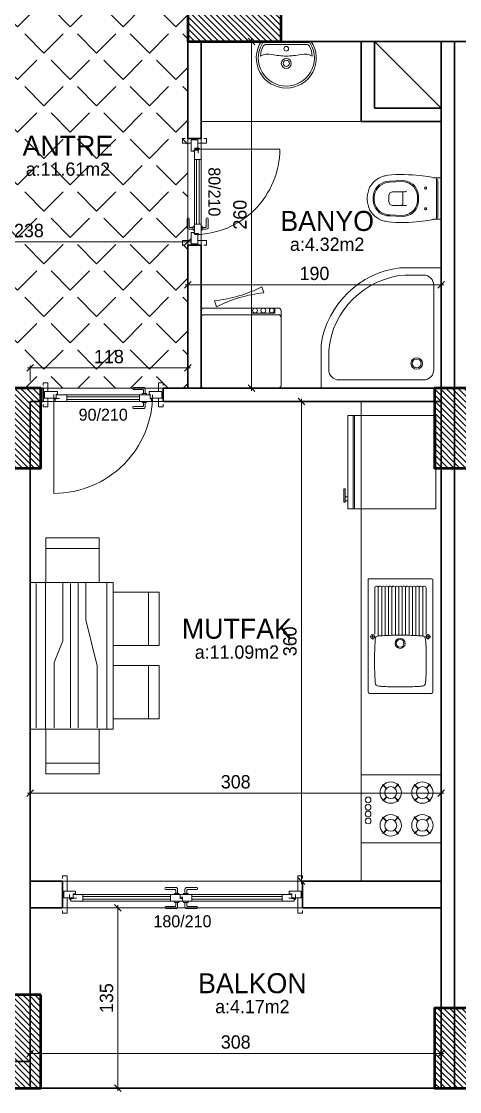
# Model space of a CAD drawing. Header units: centimetres. Extents: x 562865 to 1310255, y -148070 to 32737.
# Drawn here: x 657745 to 658073, y -26897 to -26094 of the extents above; entities that cross this region are included whole.
import ezdxf
from ezdxf.enums import TextEntityAlignment as Align

# ---------------------------------------------------------------- set-up
doc = ezdxf.new("R2010")
doc.units = ezdxf.units.CM
doc.header["$LTSCALE"] = 2.5
doc.linetypes.add('DASHED', pattern=[0.25, 0.125, -0.125])
doc.layers.get('0').update_dxf_attribs({"color": 86})
for name, color, linetype in [('alan', 7, 'Continuous'), ('kapi-yazi', 7, 'Continuous'), ('mahal', 7, 'Continuous'), ('tarama', 173, 'Continuous'), ('TARAMA KOLON', 252, 'Continuous')]:
    doc.layers.add(name, color=color, linetype=linetype)
for name, color, linetype, lineweight in [('DUVAR', 4, 'Continuous', 30), ('duvar-kesim', 7, 'Continuous', 0), ('GÖRÜNÜŞLER', 96, 'Continuous', 25), ('iç ölçü', 106, 'Continuous', 18), ('kapi', 9, 'Continuous', 0), ('kolon', 1, 'Continuous', 53), ('TEFRIS', 33, 'Continuous', 0)]:
    doc.layers.add(name, color=color, linetype=linetype, lineweight=lineweight)
doc.styles.add('PINAR', font='comic.ttf')
doc.dimstyles.new('TEMİZ ÖLÇÜ', dxfattribs={"dimtxt": 10, "dimasz": 5, "dimexe": 1.8, "dimexo": 0.625, "dimgap": 3, "dimtad": 1, "dimdec": 0, "dimrnd": 0.5, "dimzin": 1, "dimdsep": 46, "dimtxsty": 'PINAR', "dimblk": 'OBLIQUE', "dimcen": 0.9, "dimdle": 2, "dimclrd": 256, "dimclre": 256, "dimclrt": 7, "dimadec": 0, "dimazin": 0, "dimtfac": 1, "dimtdec": 0, "dimtofl": 0, "dimtmove": 2, "dimatfit": 2, "dimfxl": 10, "dimfxlon": 1, "dimlwd": -1, "dimlwe": -1, "dimarcsym": 0})

# ---------------------------------------------------------------- blocks, each defined once
blk = doc.blocks.new('WRTGHBWSTH')
at = {"layer": 'GÖRÜNÜŞLER', "color": 251, "linetype": 'DASHED', "ltscale": 200}
blk.add_lwpolyline([(643861.98, 7102.97), (643152.29, 7181.95), (642309.98, 7155.3), (641146.47, 7079.75), (639025.07, 6992.13), (638997.86, 4472.72), (643762.88, 4472.72)], close=True, dxfattribs=at)
blk = doc.blocks.new('_Oblique')
at = {"color": 0, "linetype": 'ByBlock', "lineweight": -2}
blk.add_line((-0.5, -0.5), (0.5, 0.5), dxfattribs=at)
blk = doc.blocks.new('*D3151')
at = {"layer": 'Defpoints', "color": 0}
for p in [(657751.56, -26647.71), (658059.6, -26647.71), (658059.6, -26673.24)]:
    blk.add_point(p, dxfattribs=at)
at = {"layer": 'iç ölçü'}
for p, q in [((657751.56, -26663.24), (657751.56, -26675.04)), ((658059.6, -26663.24), (658059.6, -26675.04)), ((657749.56, -26673.24), (658061.6, -26673.24))]:
    blk.add_line(p, q, dxfattribs=at)
at = {"layer": 'iç ölçü', "linetype": 'ByBlock', "xscale": 5, "yscale": 5, "zscale": 5, "rotation": 180}
blk.add_blockref('_Oblique', (657751.56, -26673.24), dxfattribs=at)
at = {"layer": 'iç ölçü', "linetype": 'ByBlock', "xscale": 5, "yscale": 5, "zscale": 5}
blk.add_blockref('_Oblique', (658059.6, -26673.24), dxfattribs=at)
at = {"layer": 'iç ölçü', "color": 7, "insert": (657905.58, -26664.8), "char_height": 10, "attachment_point": 5, "style": 'PINAR'}
blk.add_mtext('308', dxfattribs=at)
blk = doc.blocks.new('*D3152')
at = {"layer": 'Defpoints', "color": 0}
for p in [(657984.2, -26109.39), (657917.31, -26369.39), (657984.2, -26369.39)]:
    blk.add_point(p, dxfattribs=at)
at = {"layer": 'iç ölçü'}
for p, q in [((657927.31, -26109.39), (657915.51, -26109.39)), ((657917.31, -26107.39), (657917.31, -26371.39)), ((657927.31, -26369.39), (657915.51, -26369.39))]:
    blk.add_line(p, q, dxfattribs=at)
at = {"layer": 'iç ölçü', "linetype": 'ByBlock', "xscale": 5, "yscale": 5, "zscale": 5}
for p, rotation in [((657917.31, -26109.39), 90), ((657917.31, -26369.39), 270)]:
    blk.add_blockref('_Oblique', p, dxfattribs=dict(at, rotation=rotation))
at = {"layer": 'iç ölçü', "color": 7, "insert": (657908.81, -26239.39), "char_height": 10, "attachment_point": 5, "rotation": 90, "style": 'PINAR'}
blk.add_mtext('260', dxfattribs=at)
blk = doc.blocks.new('*D3163')
at = {"layer": 'Defpoints', "color": 0}
for p in [(657869.6, -26354.33), (657751.56, -26369.39), (657869.6, -26369.39)]:
    blk.add_point(p, dxfattribs=at)
at = {"layer": 'iç ölçü'}
for p, q in [((657751.56, -26364.33), (657751.56, -26352.53)), ((657869.6, -26364.33), (657869.6, -26352.53)), ((657749.56, -26354.33), (657871.6, -26354.33))]:
    blk.add_line(p, q, dxfattribs=at)
at = {"layer": 'iç ölçü', "linetype": 'ByBlock', "xscale": 5, "yscale": 5, "zscale": 5, "rotation": 180}
blk.add_blockref('_Oblique', (657751.56, -26354.33), dxfattribs=at)
at = {"layer": 'iç ölçü', "linetype": 'ByBlock', "xscale": 5, "yscale": 5, "zscale": 5}
blk.add_blockref('_Oblique', (657869.6, -26354.33), dxfattribs=at)
at = {"layer": 'iç ölçü', "color": 7, "insert": (657810.58, -26345.87), "char_height": 10, "attachment_point": 5, "style": 'PINAR'}
blk.add_mtext('118', dxfattribs=at)
blk = doc.blocks.new('*D3165')
at = {"layer": 'Defpoints', "color": 0}
for p in [(657869.6, -26253.68), (658059.6, -26253.68), (657869.6, -26292.05)]:
    blk.add_point(p, dxfattribs=at)
at = {"layer": 'iç ölçü'}
for p, q in [((657869.6, -26282.05), (657869.6, -26293.85)), ((658059.6, -26282.05), (658059.6, -26293.85)), ((658061.6, -26292.05), (657867.6, -26292.05))]:
    blk.add_line(p, q, dxfattribs=at)
at = {"layer": 'iç ölçü', "linetype": 'ByBlock', "xscale": 5, "yscale": 5, "zscale": 5, "rotation": 180}
blk.add_blockref('_Oblique', (657869.6, -26292.05), dxfattribs=at)
at = {"layer": 'iç ölçü', "linetype": 'ByBlock', "xscale": 5, "yscale": 5, "zscale": 5}
blk.add_blockref('_Oblique', (658059.6, -26292.05), dxfattribs=at)
at = {"layer": 'iç ölçü', "color": 7, "insert": (657964.6, -26283.46), "char_height": 10, "attachment_point": 5, "style": 'PINAR'}
blk.add_mtext('190', dxfattribs=at)
blk = doc.blocks.new('*D3166')
at = {"layer": 'Defpoints', "color": 0}
for p in [(657973, -26379.39), (657954.76, -26739.39), (657973, -26739.39)]:
    blk.add_point(p, dxfattribs=at)
at = {"layer": 'iç ölçü'}
for p, q in [((657954.76, -26377.39), (657954.76, -26741.39)), ((657964.76, -26379.39), (657952.96, -26379.39)), ((657964.76, -26739.39), (657952.96, -26739.39))]:
    blk.add_line(p, q, dxfattribs=at)
at = {"layer": 'iç ölçü', "linetype": 'ByBlock', "xscale": 5, "yscale": 5, "zscale": 5}
for p, rotation in [((657954.76, -26379.39), 90), ((657954.76, -26739.39), 270)]:
    blk.add_blockref('_Oblique', p, dxfattribs=dict(at, rotation=rotation))
at = {"layer": 'iç ölçü', "color": 7, "insert": (657946.25, -26559.39), "char_height": 10, "attachment_point": 5, "rotation": 90, "style": 'PINAR'}
blk.add_mtext('360', dxfattribs=at)
blk = doc.blocks.new('*D3167')
at = {"layer": 'Defpoints', "color": 0}
for p in [(657849.37, -26759.39), (657817.26, -26894.64), (657849.37, -26894.64)]:
    blk.add_point(p, dxfattribs=at)
at = {"layer": 'iç ölçü'}
for p, q in [((657827.26, -26759.39), (657815.46, -26759.39)), ((657817.26, -26757.39), (657817.26, -26896.64)), ((657827.26, -26894.64), (657815.46, -26894.64))]:
    blk.add_line(p, q, dxfattribs=at)
at = {"layer": 'iç ölçü', "linetype": 'ByBlock', "xscale": 5, "yscale": 5, "zscale": 5}
for p, rotation in [((657817.26, -26759.39), 90), ((657817.26, -26894.64), 270)]:
    blk.add_blockref('_Oblique', p, dxfattribs=dict(at, rotation=rotation))
at = {"layer": 'iç ölçü', "color": 7, "insert": (657808.78, -26827.01), "char_height": 10, "attachment_point": 5, "rotation": 90, "style": 'PINAR'}
blk.add_mtext('135', dxfattribs=at)
blk = doc.blocks.new('*D3168')
at = {"layer": 'Defpoints', "color": 0}
for p in [(657869.6, -26248.79), (657631.56, -26258.79), (657631.56, -26259.7)]:
    blk.add_point(p, dxfattribs=at)
at = {"layer": 'iç ölçü'}
for p, q in [((657869.6, -26249.7), (657869.6, -26261.5)), ((657871.6, -26259.7), (657629.56, -26259.7)), ((657631.56, -26259.42), (657631.56, -26261.5))]:
    blk.add_line(p, q, dxfattribs=at)
at = {"layer": 'iç ölçü', "linetype": 'ByBlock', "xscale": 5, "yscale": 5, "zscale": 5, "rotation": 180}
blk.add_blockref('_Oblique', (657631.56, -26259.7), dxfattribs=at)
at = {"layer": 'iç ölçü', "linetype": 'ByBlock', "xscale": 5, "yscale": 5, "zscale": 5}
blk.add_blockref('_Oblique', (657869.6, -26259.7), dxfattribs=at)
at = {"layer": 'iç ölçü', "color": 7, "insert": (657750.58, -26251.32), "char_height": 10, "attachment_point": 5, "style": 'PINAR'}
blk.add_mtext('238', dxfattribs=at)
blk = doc.blocks.new('fm-door1')
at = {"linetype": 'Continuous'}
for p, q in [((0, 25), (0, -25)), ((100, 25), (0, 25)), ((79.7, 31.8), (79.7, -0.3)), ((84, 27.6), (127.8, 27.6)), ((90, 50), (910, 50)), ((90, 50), (90, 30)), ((100, 30), (90, 30)), ((100, 30), (100, -5)), ((100, 30), (100, -5)), ((100, 0), (900, 0)), ((190, 50), (190, 0)), ((810, 50), (810, 0)), ((910, 30), (900, 30)), ((900, 30), (900, -5)), ((900, 25), (1000, 25)), ((910, 50), (910, 30)), ((1000, 25), (1000, -25)), ((110, -25), (0, -25)), ((100, -5), (110, -5)), ((110, -5), (100, -5)), ((110, -5), (110, -25)), ((110, -25), (110, -5)), ((890, -25), (890, -5)), ((890, -5), (900, -5)), ((890, -25), (1000, -25))]:
    blk.add_line(p, q, dxfattribs=at)
at = {"color": 8, "linetype": 'Continuous'}
for p, q in [((190, 35), (810, 35)), ((190, 15), (810, 15))]:
    blk.add_line(p, q, dxfattribs=at)
at = {"linetype": 'Continuous'}
for points in [[(857.6, 58.1), (857.6, 88.9, 0.414214), (842.4, 104.1), (758.6, 104.1, 1), (758.6, 88.9), (834.8, 88.9, -0.414214), (842.4, 81.3), (842.4, 58.1)], [(857.6, -8.1), (857.6, -38.9, -0.414214), (842.4, -54.1), (758.6, -54.1, -1), (758.6, -38.9), (834.8, -38.9, 0.414214), (842.4, -31.3), (842.4, -8.1)]]:
    blk.add_lwpolyline(points, format="xyb", dxfattribs=at)
for points in [[(869, 50), (869, 58.1), (831, 58.1), (831, 50)], [(869, 0), (869, -8.1), (831, -8.1), (831, 0)]]:
    blk.add_lwpolyline(points, dxfattribs=at)
blk.add_circle((84, 31.8), 4.26, dxfattribs=at)
blk = doc.blocks.new('Lav-1')
for p, q in [((-18.7083, 0), (18.7083, 0)), ((-15.105, -2.2), (0, -2.2)), ((15.105, -2.2), (0, -2.2))]:
    blk.add_line(p, q)
at = {"color": 8}
for p in [(-15.9925, -0.7), (15.9925, -0.7)]:
    blk.add_line(p, (0, -0.7), dxfattribs=at)
for centre, radius, start, end in [((0, -12.5), 22.5, 146.251011, 270), ((0, -12.5), 22.5, 270, 33.748989), ((0, -12.5), 19.5, 152.688782, 175.764074), ((-15.105, -4.7), 2.5, 90, 152.688782), ((15.105, -4.7), 2.5, 27.311218, 90), ((0, -12.5), 19.5, 4.235926, 27.311218), ((-13.5377, -21.504), 12, 77.387843, 119.499625), ((0, 39), 50, 257.387843, 270), ((0, 39), 50, 270, 282.612157), ((13.5377, -21.504), 12, 60.500375, 102.612157)]:
    blk.add_arc(centre, radius, start, end)
for centre, radius, start, end in [((0, -12.5), 21, 149.821029, 270), ((-15.9925, -3.2), 2.5, 90, 149.821029), ((0, -5.5), 1.75, 90, 270), ((0, -12.5), 21, 270, 30.178971), ((0, -5.5), 1.75, 270, 90), ((15.9925, -3.2), 2.5, 30.178971, 90), ((0, -16.5), 3.75, 90, 270), ((0, -16.5), 2.3, 90, 270), ((0, -16.5), 3.75, 270, 90), ((0, -16.5), 2.3, 270, 90)]:
    blk.add_arc(centre, radius, start, end, dxfattribs=at)
blk = doc.blocks.new('C.Mak')
at = {"color": 8}
for p, q in [((25.69, -56.11), (8.15, -56.11)), ((8.15, -56.11), (8.15, -59.29)), ((25.69, -59.29), (25.69, -56.11))]:
    blk.add_line(p, q, dxfattribs=at)
blk.add_lwpolyline([(-27.67, 0, 0.414214), (-29.72, -2.05), (-29.72, -57.95, 0.414214), (-27.67, -60), (28.23, -60, 0.414214), (30.28, -57.95), (30.28, -2.05, 0.414214), (28.23, 0)], format="xyb", close=True)
blk.add_lwpolyline([(-29.72, -52.95, 0.414214), (-27.67, -55), (28.23, -55, 0.414214), (30.28, -52.95)], format="xyb")
blk.add_lwpolyline([(15.87, -75.96), (17.21, -71.43, -0.091234), (-18.18, -60.91), (-19.53, -65.44, -0.091234)], format="xyb", close=True, dxfattribs=at)
for centre in [(10.72, -58.18), (16.92, -58.18), (23.32, -58.18)]:
    blk.add_circle(centre, 1.82, dxfattribs=at)
blk = doc.blocks.new('Klozet-3')
for p, q in [((15.4, -3.57), (-15.35, -3.57)), ((-14.68, -2.98), (-14.01, -2.7)), ((-14.01, -2.7), (-13.13, -2.55)), ((-13.13, -2.55), (-12.69, -2.51)), ((-12.69, -2.51), (-4.94, -2.51)), ((-4.94, -2.51), (4.84, -2.51)), ((4.84, -2.51), (12.59, -2.51)), ((12.59, -2.51), (13.02, -2.55)), ((13.02, -2.55), (13.91, -2.7)), ((13.91, -2.7), (14.58, -2.98))]:
    blk.add_line(p, q)
at = {"color": 8}
for p, q in [((-4.79, -29.04), (-5.06, -29.5)), ((-5.06, -29.5), (-5.06, -29.74)), ((-3.85, -28.8), (-4.79, -29.04)), ((-0.44, -28.8), (-3.85, -28.8)), ((0.43, -28.8), (-0.44, -28.8)), ((3.83, -28.8), (0.43, -28.8)), ((4.77, -29.04), (3.83, -28.8)), ((5.04, -29.5), (4.77, -29.04)), ((5.04, -29.74), (5.04, -29.5))]:
    blk.add_line(p, q, dxfattribs=at)
blk.add_lwpolyline([(-17.9, -24.49), (-17.74, -21.61), (-17.53, -18.9), (-17.27, -16.37), (-17, -14.05), (-16.71, -11.97), (-16.43, -10.14), (-16.16, -8.6), (-15.93, -7.36), (-15.75, -6.44), (-15.63, -5.87), (-15.58, -5.68), (-15.46, -3.72), (-15.45, -1.23), (-15.46, 0), (15.46, 0), (15.45, -1.23), (15.46, -3.72), (15.58, -5.68), (15.63, -5.87), (15.75, -6.44), (15.93, -7.36), (16.16, -8.6), (16.43, -10.14), (16.71, -11.97), (17, -14.05), (17.27, -16.37), (17.53, -18.9), (17.74, -21.61), (17.9, -24.49), (17.99, -27.52), (18, -30.66), (17.91, -33.9), (17.71, -37.21), (17.43, -39.85), (17.08, -41.83), (16.91, -42.61), (16.36, -44.56), (15.56, -46.4), (14.55, -48.11), (13.33, -49.69), (11.94, -51.1), (10.38, -52.35), (8.67, -53.4), (6.84, -54.25), (4.9, -54.87), (2.88, -55.26), (0.78, -55.39), (-0.78, -55.39), (-2.88, -55.26), (-4.9, -54.87), (-6.84, -54.25), (-8.67, -53.4), (-10.38, -52.35), (-11.94, -51.1), (-13.33, -49.69), (-14.55, -48.11), (-15.56, -46.4), (-16.36, -44.56), (-16.91, -42.61), (-17.08, -41.83), (-17.43, -39.85), (-17.71, -37.21), (-17.91, -33.9), (-18, -30.66), (-17.99, -27.52)], close=True)
for points in [[(-7.32, -11.04), (-7.7, -10.94), (-8.07, -11.04), (-8.34, -11.31), (-8.44, -11.69), (-8.34, -12.07), (-8.07, -12.34), (-7.7, -12.44), (-7.32, -12.34), (-7.05, -12.07), (-6.95, -11.69), (-7.05, -11.31)], [(7.15, -11.31), (7.42, -11.04), (7.8, -10.94), (8.17, -11.04), (8.44, -11.31), (8.55, -11.69), (8.44, -12.07), (8.17, -12.34), (7.8, -12.44), (7.42, -12.34), (7.15, -12.07), (7.05, -11.69)], [(-13.52, -29.22), (-13.07, -38.88), (-12.88, -41.04), (-12.33, -43.08), (-11.45, -44.96), (-10.27, -46.64), (-8.83, -48.09), (-7.16, -49.28), (-5.29, -50.17), (-3.26, -50.73), (-1.09, -50.93), (0.99, -50.93), (3.16, -50.72), (5.19, -50.14), (7.05, -49.21), (8.72, -47.99), (10.16, -46.52), (11.35, -44.83), (12.25, -42.96), (12.82, -40.97), (13.04, -38.88), (13.49, -29.22), (13.3, -27.05), (12.74, -24.99), (11.86, -23.09), (10.68, -21.38), (9.24, -19.89), (7.57, -18.67), (5.7, -17.75), (3.67, -17.18), (1.51, -16.98), (-1.54, -16.98), (-3.7, -17.18), (-5.74, -17.75), (-7.6, -18.67), (-9.27, -19.89), (-10.72, -21.38), (-11.89, -23.09), (-12.78, -24.99), (-13.33, -27.05)], [(-12.73, -29.5), (-12.3, -38.59), (-12.12, -40.64), (-11.59, -42.58), (-10.74, -44.38), (-9.62, -46.01), (-8.24, -47.42), (-6.65, -48.58), (-4.88, -49.46), (-2.95, -50.01), (-0.91, -50.2), (0.66, -50.2), (2.7, -50.01), (4.65, -49.46), (6.45, -48.58), (8.08, -47.42), (9.49, -46.01), (10.65, -44.38), (11.53, -42.58), (12.08, -40.64), (12.27, -38.59), (12.69, -29.5), (12.51, -27.45), (12, -25.5), (11.17, -23.68), (10.06, -22.04), (8.71, -20.61), (7.14, -19.43), (5.38, -18.54), (3.47, -17.98), (1.44, -17.78), (-1.42, -17.78), (-3.46, -17.98), (-5.37, -18.54), (-7.14, -19.43), (-8.71, -20.61), (-10.07, -22.04), (-11.19, -23.68), (-12.02, -25.5), (-12.55, -27.45)]]:
    blk.add_lwpolyline(points, close=True, dxfattribs=at)
blk.add_lwpolyline([(5.47, -25.87), (5.22, -26.6), (5.11, -27.1), (5.09, -27.28), (5.09, -36.43), (4.39, -38.41), (2.57, -39.21), (0.04, -39.36), (-0.06, -39.36), (-2.58, -39.21), (-4.4, -38.41), (-5.1, -36.43), (-5.11, -27.28), (-5.13, -27.1), (-5.23, -26.6), (-5.49, -25.87)], dxfattribs=at)
blk = doc.blocks.new('Dus-1')
for points in [[(90.17, -30.9), (90.17, -1.18, 0.414214), (88.99, 0), (0, 0)], [(0, 0), (0, -88.82, 0.414214), (1.18, -90), (32.74, -90)], [(84.75, -27.05), (84.75, -13.27, 0.414214), (77.1, -5.62), (13.68, -5.62, 0.414214), (6.03, -13.27), (6.03, -76.68, 0.414214), (13.68, -84.33), (28.13, -84.33)]]:
    blk.add_lwpolyline(points, format="xyb")
at = {"color": 8}
for radius in [4.36, 3.36]:
    blk.add_circle((18.4, -18.38), radius, dxfattribs=at)
for centre, radius, start, end in [((22.42, -22.07), 62.53, 275.23511, 355.43389), ((22.48, -22.58), 68.19, 278.64966, 352.99976)]:
    blk.add_arc(centre, radius, start, end)
blk = doc.blocks.new('Evye-2')
for p, q in [((-36.5, 24.5), (47.5, 24.5)), ((-37.5, -23), (-37.5, 23.5)), ((3, 21), (7, 21)), ((5, 19), (5, 23)), ((48.5, -23), (48.5, 23.5)), ((-36.5, -24), (47.5, -24)), ((3, -20.5), (7, -20.5)), ((5, -22.5), (5, -18.5))]:
    blk.add_line(p, q)
at = {"color": 8}
for p, q in [((41.7, 16.9366), (5.5459, 16.9366)), ((7, 19.5), (41.7, 19.5)), ((42.9, 18.3), (42.9, 18.1366)), ((41.7, 14.3766), (6, 14.3766)), ((41.7, 11.8166), (6, 11.8166)), ((41.7, 9.2566), (6, 9.2566)), ((42.9, 15.7366), (42.9, 15.5766)), ((42.9, 13.1766), (42.9, 13.0166)), ((42.9, 10.6166), (42.9, 10.4566)), ((42.9, 8.0566), (42.9, 7.8966)), ((41.7, 6.6966), (6.0519, 6.6966)), ((41.7, 4.1366), (6.0917, 4.1366)), ((41.7, 1.5766), (6.1117, 1.5766)), ((42.9, 5.4966), (42.9, 5.3366)), ((42.9, 2.9366), (42.9, 2.7766)), ((42.9, 0.3766), (42.9, 0.2166)), ((41.7, -6.1034), (6.0537, -6.1034)), ((41.7, -3.5434), (6.0928, -3.5434)), ((41.7, -0.9834), (6.1121, -0.9834)), ((42.9, -2.1834), (42.9, -2.3434)), ((42.9, -4.7434), (42.9, -4.9034)), ((42.9, -7.3034), (42.9, -7.4634)), ((41.7, -8.6634), (6, -8.6634)), ((41.7, -11.2234), (6, -11.2234)), ((41.7, -13.7834), (6, -13.7834)), ((42.9, -9.8634), (42.9, -10.0234)), ((42.9, -12.4234), (42.9, -12.5834)), ((42.9, -14.9834), (42.9, -15.1434)), ((41.7, -16.3434), (5.5602, -16.3434)), ((7, -19), (41.7, -19)), ((42.9, -17.5434), (42.9, -17.8))]:
    blk.add_line(p, q, dxfattribs=at)
for centre, radius in [((5, 21), 1.5), ((0, 0), 3.75), ((0, 0), 2.9), ((5, -20.5), 1.5)]:
    blk.add_circle(centre, radius)
for centre, radius, start, end in [((-36.5, 23.5), 1, 90, 180), ((47.5, 23.5), 1, 0, 90), ((34.8012, 9.9778), 67.2016, 174.430498, 176.686733), ((-29.5, 16.5), 2.5831, 90, 180), ((-22.9779, -47.8015), 67.2017, 93.313256, 95.56949), ((-17.2225, -147.2206), 166.7873, 91.373663, 93.313194), ((-13.2502, -312.8726), 332.4869, 89.999972, 91.373679), ((-13.2498, -312.8726), 332.4869, 88.626321, 90.000028), ((-9.2775, -147.2206), 166.7873, 86.686806, 88.626337), ((-3.5221, -47.8011), 67.2014, 84.430506, 86.686741), ((3, 16.5), 2.5831, 0, 90), ((-61.3012, 9.9779), 67.2016, 3.313246, 5.569481), ((299.8725, 0.2501), 332.4869, 178.626321, 180.000028), ((134.2205, 4.2225), 166.7873, 176.686806, 178.626337), ((-160.7205, 4.2225), 166.7873, 1.373663, 3.313194), ((-326.3725, 0.2501), 332.4869, 359.999972, 1.373679), ((299.8725, 0.2498), 332.4869, 179.999972, 181.373679), ((-326.3726, 0.2498), 332.4869, 358.626321, 0.000028), ((134.2205, -3.7226), 166.7873, 181.373663, 183.313194), ((-160.7205, -3.7226), 166.7873, 356.686806, 358.626337), ((34.8012, -9.4779), 67.2015, 183.313269, 185.569504), ((-29.5, -16), 2.5831, 180, 270), ((3, -16), 2.5831, 270, 0), ((-61.3012, -9.478), 67.2015, 354.430518, 356.686753), ((-36.5, -23), 1, 180, 270), ((-22.9779, 48.3014), 67.2017, 264.43051, 266.686744), ((-17.2225, 147.7205), 166.7873, 266.686806, 268.626337), ((-13.2502, 313.3725), 332.4869, 268.626321, 270.000028), ((-13.2498, 313.3725), 332.4869, 269.999972, 271.373679), ((-9.2775, 147.7205), 166.7873, 271.373663, 273.313194), ((-3.5221, 48.301), 67.2014, 273.313238, 275.569472), ((47.5, -23), 1, 270, 0)]:
    blk.add_arc(centre, radius, start, end)
for centre, start, end in [((41.7, 18.3), 0, 90), ((41.7, 18.1366), 270, 0), ((41.7, 15.7366), 0, 90), ((41.7, 15.5766), 270, 0), ((41.7, 13.1766), 0, 90), ((41.7, 13.0166), 270, 0), ((41.7, 10.6166), 0, 90), ((41.7, 10.4566), 270, 0), ((41.7, 8.0566), 0, 90), ((41.7, 7.8966), 270, 0), ((41.7, 5.4966), 0, 90), ((41.7, 5.3366), 270, 0), ((41.7, 2.9366), 0, 90), ((41.7, 2.7766), 270, 0), ((41.7, 0.3766), 0, 90), ((41.7, 0.2166), 270, 0), ((41.7, -2.1834), 0, 90), ((41.7, -2.3434), 270, 0), ((41.7, -4.7434), 0, 90), ((41.7, -4.9034), 270, 0), ((41.7, -7.3034), 0, 90), ((41.7, -7.4634), 270, 0), ((41.7, -9.8634), 0, 90), ((41.7, -10.0234), 270, 0), ((41.7, -12.4234), 0, 90), ((41.7, -12.5834), 270, 0), ((41.7, -14.9834), 0, 90), ((41.7, -15.1434), 270, 0), ((41.7, -17.5434), 0, 90), ((41.7, -17.8), 270, 0)]:
    blk.add_arc(centre, 1.2, start, end, dxfattribs=at)
blk = doc.blocks.new('Buzdlb2')
for p, q in [((-32, 0), (32, 0)), ((35, -4), (-35, -4)), ((-35, -4), (-35, -70)), ((35, -70), (35, -4)), ((35, -65), (-35, -65)), ((-35, -66), (35, -66)), ((-35, -70), (35, -70))]:
    blk.add_line(p, q)
at = {"color": 8}
for p, q in [((-30, -72), (-20, -72)), ((-30, -73), (-30, -72)), ((-29, -70), (-29, -72)), ((-26, -70), (-26, -72)), ((-20, -72), (-20, -73)), ((-20, -73), (-30, -73))]:
    blk.add_line(p, q, dxfattribs=at)
blk = doc.blocks.new('Firin-3')
blk.add_lwpolyline([(-25.5, 0), (25.5, 0), (25.5, -60), (-25.5, -60)], close=True)
at = {"color": 8}
for points in [[(-18.33, -8.27), (-15.49, -11.11), (-15.67, -11.29), (-18.51, -8.45)], [(-6.09, -8.27), (-5.91, -8.45), (-8.75, -11.29), (-8.93, -11.11)], [(6.09, -8.27), (8.93, -11.11), (8.75, -11.29), (5.91, -8.45)], [(18.32, -8.27), (18.5, -8.45), (15.67, -11.29), (15.48, -11.11)], [(-18.2, -19.98), (-18.38, -19.79), (-15.54, -16.96), (-15.36, -17.14)], [(-9.07, -17.42), (-6.23, -20.26), (-6.05, -20.08), (-8.89, -17.24)], [(6.22, -19.98), (6.04, -19.79), (8.88, -16.96), (9.06, -17.14)], [(15.34, -17.42), (18.18, -20.26), (18.36, -20.08), (15.53, -17.24)], [(-18.43, -32.06), (-15.59, -34.89), (-15.77, -35.08), (-18.61, -32.24)], [(-6.19, -32.06), (-6.01, -32.24), (-8.85, -35.08), (-9.03, -34.89)], [(6.09, -32.06), (8.93, -34.89), (8.75, -35.08), (5.91, -32.24)], [(18.32, -32.06), (18.5, -32.24), (15.67, -35.08), (15.48, -34.89)], [(-18.3, -43.76), (-18.48, -43.58), (-15.64, -40.74), (-15.46, -40.92)], [(-9.17, -41.2), (-6.33, -44.04), (-6.15, -43.86), (-8.99, -41.02)], [(6.22, -43.76), (6.04, -43.58), (8.88, -40.74), (9.06, -40.92)], [(15.34, -41.2), (18.18, -44.04), (18.36, -43.86), (15.53, -41.02)]]:
    blk.add_lwpolyline(points, close=True, dxfattribs=at)
for centre, radius in [((-12.21, -14.07), 8.01), ((12.21, -14.07), 8.01), ((-12.21, -14.07), 4.49), ((12.21, -14.07), 4.49), ((-12.31, -37.85), 8.01), ((12.21, -37.85), 8.01), ((-12.31, -37.85), 4.49), ((12.21, -37.85), 4.49), ((-9.03, -54.83), 2.16), ((-3.78, -54.83), 2.16), ((1.34, -54.83), 2.16), ((6.77, -54.83), 2.16)]:
    blk.add_circle(centre, radius, dxfattribs=at)
blk = doc.blocks.new('*D3193')
at = {"layer": 'Defpoints', "color": 0}
for p in [(657751.56, -26848.39), (658059.6, -26848.39), (657751.56, -26868.46)]:
    blk.add_point(p, dxfattribs=at)
at = {"layer": 'iç ölçü'}
for p, q in [((657751.56, -26858.46), (657751.56, -26870.26)), ((658059.6, -26858.46), (658059.6, -26870.26)), ((658061.6, -26868.46), (657749.56, -26868.46))]:
    blk.add_line(p, q, dxfattribs=at)
at = {"layer": 'iç ölçü', "linetype": 'ByBlock', "xscale": 5, "yscale": 5, "zscale": 5, "rotation": 180}
blk.add_blockref('_Oblique', (657751.56, -26868.46), dxfattribs=at)
at = {"layer": 'iç ölçü', "linetype": 'ByBlock', "xscale": 5, "yscale": 5, "zscale": 5}
blk.add_blockref('_Oblique', (658059.6, -26868.46), dxfattribs=at)
at = {"layer": 'iç ölçü', "color": 7, "insert": (657905.58, -26860.01), "char_height": 10, "attachment_point": 5, "style": 'PINAR'}
blk.add_mtext('308', dxfattribs=at)
blk = doc.blocks.new('fm-door3')
at = {"linetype": 'Continuous'}
for p, q in [((0, 2.5), (0, -2.5)), ((8, 2.5), (0, 2.5)), ((4.9, 3.18), (4.9, -0.03)), ((5.32, 2.76), (10.7, 2.76)), ((6, 5), (6, 3)), ((6, 5), (100, 5)), ((8, 3), (6, 3)), ((8, 3), (8, -0.5)), ((16, 5), (16, 0)), ((90, 5), (90, 0)), ((100, 3), (98, 3)), ((98, 3), (98, 0)), ((100, 2), (98, 2)), ((98, 2), (98, 0)), ((194, 5), (100, 5)), ((100, 5), (100, 2)), ((108, 5), (108, 0)), ((184, 5), (184, 0)), ((194.9, 2.76), (189.52, 2.76)), ((192, 3), (194, 3)), ((192, 3), (192, -0.5)), ((192, 2.5), (200, 2.5)), ((194, 5), (194, 3)), ((195.33, 3.18), (195.33, -0.03)), ((200, 2.5), (200, -2.5)), ((10, -2.5), (0, -2.5)), ((8, 0), (98, 0)), ((8, -0.5), (10, -0.5)), ((10, -0.5), (10, -2.5)), ((192, 0), (98, 0)), ((190, -0.5), (190, -2.5)), ((192, -0.5), (190, -0.5)), ((190, -2.5), (200, -2.5))]:
    blk.add_line(p, q, dxfattribs=at)
at = {"color": 8, "linetype": 'Continuous'}
for p, q in [((16, 3.5), (90, 3.5)), ((16, 1.5), (90, 1.5)), ((184, 3.5), (108, 3.5)), ((184, 1.5), (108, 1.5))]:
    blk.add_line(p, q, dxfattribs=at)
at = {"linetype": 'Continuous'}
for points in [[(95.86, 5.81), (95.86, 8.89, 0.414214), (94.34, 10.41), (85.96, 10.41, 1), (85.96, 8.89), (93.58, 8.89, -0.414214), (94.34, 8.13), (94.34, 5.81)], [(102.14, 5.81), (102.14, 8.89, -0.414214), (103.66, 10.41), (112.04, 10.41, -1), (112.04, 8.89), (104.42, 8.89, 0.414214), (103.66, 8.13), (103.66, 5.81)], [(95.86, -0.81), (95.86, -3.89, -0.414214), (94.34, -5.41), (85.96, -5.41, -1), (85.96, -3.89), (93.58, -3.89, 0.414214), (94.34, -3.13), (94.34, -0.81)], [(102.14, -0.81), (102.14, -3.89, 0.414214), (103.66, -5.41), (112.04, -5.41, 1), (112.04, -3.89), (104.42, -3.89, -0.414214), (103.66, -3.13), (103.66, -0.81)]]:
    blk.add_lwpolyline(points, format="xyb", dxfattribs=at)
for points in [[(97, 5), (97, 5.81), (93.2, 5.81), (93.2, 5)], [(101, 5), (101, 5.81), (104.8, 5.81), (104.8, 5)], [(97, 0), (97, -0.81), (93.2, -0.81), (93.2, 0)], [(101, 0), (101, -0.81), (104.8, -0.81), (104.8, 0)]]:
    blk.add_lwpolyline(points, dxfattribs=at)
for centre in [(5.32, 3.18), (194.9, 3.18)]:
    blk.add_circle(centre, 0.426, dxfattribs=at)
blk = doc.blocks.new('Table-5')
for p, q in [((-47.22, 62.15), (-47.22, 96.77)), ((7.78, 62.15), (7.78, 96.77)), ((-7.22, 88.77), (-7.22, 62.15)), ((47.78, 88.77), (47.78, 62.15)), ((-55, 57.44), (55, 57.44)), ((-55, 51.67), (-88.49, 51.67)), ((-54.03, 50.29), (-7.6, 50.29)), ((-7.6, 50.29), (26.83, 41.72)), ((55, 51.67), (88.49, 51.67)), ((26.83, 41.72), (55, 41.72)), ((-54.03, 36), (55, 36)), ((-54.03, 30.28), (54.05, 30.28)), ((-5.19, 17.89), (11.22, 24.56)), ((11.22, 24.56), (55, 24.56)), ((-54.03, 17.89), (-5.19, 17.89)), ((-80.49, 11.67), (-55, 11.67)), ((-55, 11.54), (55, 11.54)), ((80.49, 11.67), (55, 11.67)), ((-54.03, 4.39), (54.05, 4.39))]:
    blk.add_line(p, q)
at = {"color": 33}
for p, q in [((-47.22, 96.77), (-7.22, 96.77)), ((-47.22, 96.77), (-47.22, 88.77)), ((-7.22, 88.77), (-7.22, 96.77)), ((7.78, 96.77), (47.78, 96.77)), ((7.78, 96.77), (7.78, 88.77)), ((47.78, 88.77), (47.78, 96.77)), ((-47.22, 88.77), (-7.22, 88.77)), ((7.78, 88.77), (47.78, 88.77)), ((-55, 62.15), (55, 62.15)), ((-55, 0), (-55, 62.15)), ((55, 62.15), (55, 0)), ((-88.49, 51.67), (-80.49, 51.67)), ((-88.49, 51.67), (-88.49, 11.67)), ((-80.49, 51.67), (-80.49, 11.67)), ((80.49, 51.67), (80.49, 11.67)), ((88.49, 51.67), (80.49, 51.67)), ((88.49, 51.67), (88.49, 11.67)), ((-80.49, 11.67), (-88.49, 11.67)), ((80.49, 11.67), (88.49, 11.67)), ((55, 0), (-55, 0))]:
    blk.add_line(p, q, dxfattribs=at)
blk = doc.blocks.new('SB')
at = {"layer": 'TARAMA KOLON'}
h = blk.add_hatch(dxfattribs=at)
h.set_pattern_fill('ANSI31', color=256, angle=7e-15)
h.paths.add_polyline_path([(655327.34, -25829.39), (655302.34, -25829.39), (655302.34, -25959.39), (655327.34, -25959.39)])
h.paths.add_polyline_path([(655437.34, -24424.14), (655477.34, -24424.14), (655477.34, -24494.14), (655437.34, -24494.14)])
h.paths.add_polyline_path([(655327.34, -25359.39), (655297.34, -25359.39), (655297.34, -25469.39), (655327.34, -25469.39)])
h.paths.add_polyline_path([(655327.34, -26079.39), (655327.34, -26109.39), (655257.34, -26109.39), (655257.34, -26079.39)])
h.paths.add_polyline_path([(654229.3, -24849.39), (654229.3, -24889.39), (654299.3, -24889.39), (654299.3, -24849.39)])
h.paths.add_polyline_path([(654269.3, -25899.39), (654229.3, -25899.39), (654229.3, -25829.39), (654269.3, -25829.39)])
h.paths.add_polyline_path([(654229.3, -25444.39), (654229.3, -25469.39), (654379.3, -25469.39), (654379.3, -25444.39)])
h.paths.add_polyline_path([(655112.34, -26369.39), (655142.34, -26369.39), (655142.34, -26429.39), (655112.34, -26429.39)])
h.paths.add_polyline_path([(654997.34, -26079.39), (654997.34, -26109.39), (654927.34, -26109.39), (654927.34, -26079.39)])
h.paths.add_polyline_path([(655437.34, -24889.39), (655467.34, -24889.39), (655467.34, -24829.39), (655437.34, -24829.39)])
h.paths.add_polyline_path([(655112.34, -26834.64), (655142.34, -26834.64), (655142.34, -26894.64), (655112.34, -26894.64)])
h.paths.add_polyline_path([(654787.34, -26369.39), (654817.34, -26369.39), (654817.34, -26429.39), (654787.34, -26429.39)])
h.paths.add_polyline_path([(655437.34, -26824.64), (655477.34, -26824.64), (655477.34, -26894.64), (655437.34, -26894.64)])
h.paths.add_polyline_path([(654299.3, -26369.39), (654299.3, -26409.39), (654229.3, -26409.39), (654229.3, -26369.39)])
h.paths.add_polyline_path([(654777.34, -26824.64), (654817.34, -26824.64), (654817.34, -26894.64), (654777.34, -26894.64)])
h.paths.add_polyline_path([(655437.34, -26369.39), (655467.34, -26369.39), (655467.34, -26429.39), (655437.34, -26429.39)])
h.paths.add_polyline_path([(655985.38, -25829.39), (656025.38, -25829.39), (656025.38, -25899.39), (655985.38, -25899.39)])
h.paths.add_polyline_path([(654927.34, -25959.39), (654927.34, -25359.39), (655177.34, -25359.39), (655177.34, -25389.39), (654952.35, -25389.39), (654952.35, -25729.39), (655177.34, -25729.39), (655177.34, -25754.39), (654952.34, -25754.39), (654952.34, -25934.39), (655177.34, -25934.39), (655177.34, -25959.39)])
h.paths.add_polyline_path([(654777.34, -24424.14), (654817.34, -24424.14), (654817.34, -24494.14), (654777.34, -24494.14)])
h.paths.add_polyline_path([(655985.38, -26824.64), (656025.38, -26824.64), (656025.38, -26894.64), (655985.38, -26894.64)])
h.paths.add_polyline_path([(654229.3, -24424.14), (654269.3, -24424.14), (654269.3, -24494.14), (654229.3, -24494.14)])
h.paths.add_polyline_path([(655107.34, -24424.14), (655147.34, -24424.14), (655147.34, -24494.14), (655107.34, -24494.14)])
h.paths.add_polyline_path([(655985.38, -24424.14), (656025.38, -24424.14), (656025.38, -24494.14), (655985.38, -24494.14)])
h.paths.add_polyline_path([(656025.38, -24849.39), (656025.38, -24889.39), (655955.38, -24889.39), (655955.38, -24849.39)])
h.paths.add_polyline_path([(654817.34, -24889.39), (654787.34, -24889.39), (654787.34, -24829.39), (654817.34, -24829.39)])
h.paths.add_polyline_path([(655114.84, -24849.39), (655139.84, -24849.39), (655139.84, -24999.39), (655114.84, -24999.39)])
h.paths.add_polyline_path([(656025.38, -26369.39), (656025.38, -26409.39), (655955.38, -26409.39), (655955.38, -26369.39)])
h.paths.add_polyline_path([(654229.3, -26824.64), (654269.3, -26824.64), (654269.3, -26894.64), (654229.3, -26894.64)])
h.paths.add_polyline_path([(656025.38, -25444.39), (656025.38, -25469.39), (655875.38, -25469.39), (655875.38, -25444.39)])
at = {"layer": 'kolon'}
for points in [[(655327.34, -26079.39), (655327.34, -26109.39), (655257.34, -26109.39), (655257.34, -26079.39)], [(655112.34, -26369.39), (655142.34, -26369.39), (655142.34, -26429.39), (655112.34, -26429.39)], [(655437.34, -26369.39), (655467.34, -26369.39), (655467.34, -26429.39), (655437.34, -26429.39)], [(655437.34, -26824.64), (655477.34, -26824.64), (655477.34, -26894.64), (655437.34, -26894.64)], [(655112.34, -26834.64), (655142.34, -26834.64), (655142.34, -26894.64), (655112.34, -26894.64)]]:
    blk.add_lwpolyline(points, close=True, dxfattribs=at)

msp = doc.modelspace()

# ---------------------------------------------------------------- hatches: boundary and pattern name
at = {"layer": 'tarama'}
h = msp.add_hatch(dxfattribs=at)
h.set_pattern_fill('ANGLE', color=256, scale=4, angle=135)
h.set_pattern_definition([(45, (2634.17, 4e-10), (-19.7565635, 19.7565635), [20.32, -7.62]), (135, (2634.17, 4e-10), (-19.7565635, -19.7565635), [20.32, -7.62])])
edge = h.paths.add_edge_path()
edge.add_line((657851.28, -26369.39), (657847.78, -26369.39))
edge.add_line((657847.78, -26369.39), (657837.32, -26369.39))
edge.add_ellipse((657836.41, -26370.5), major_axis=(0, -1.52), ratio=0.88, start_angle=-222.86953, end_angle=-180)
edge.add_line((657836.41, -26368.98), (657829.04, -26368.98))
edge.add_ellipse((657829.04, -26369.74), major_axis=(0, -0.76), ratio=0.88, start_angle=-180, end_angle=-117.76263)
edge.add_line((657828.44, -26369.39), (657764.78, -26369.39))
edge.add_line((657764.78, -26369.39), (657761.28, -26369.39))
edge.add_line((657761.28, -26369.39), (657732.72, -26369.39))
edge.add_line((657732.72, -26369.39), (657729.22, -26369.39))
edge.add_line((657729.22, -26369.39), (657665.55, -26369.39))
edge.add_ellipse((657664.96, -26369.74), major_axis=(0, -0.76), ratio=0.88, start_angle=117.76263, end_angle=180)
edge.add_line((657664.96, -26368.98), (657657.59, -26368.98))
edge.add_ellipse((657657.59, -26370.5), major_axis=(0, -1.52), ratio=0.88, start_angle=180, end_angle=222.86953)
edge.add_line((657656.68, -26369.39), (657646.22, -26369.39))
edge.add_line((657646.22, -26369.39), (657642.72, -26369.39))
edge.add_line((657642.72, -26369.39), (657631.56, -26369.39))
edge.add_line((657631.56, -26369.39), (657631.56, -26350.31))
edge.add_line((657631.56, -26350.31), (657631.56, -26346.81))
edge.add_line((657631.56, -26346.81), (657631.56, -26283.14))
edge.add_ellipse((657631.21, -26282.55), major_axis=(-0.76, 0), ratio=0.88, start_angle=117.76263, end_angle=180)
edge.add_line((657631.97, -26282.55), (657631.97, -26275.18))
edge.add_ellipse((657630.45, -26275.18), major_axis=(1.52, 0), ratio=0.88, start_angle=0, end_angle=42.86953)
edge.add_line((657631.56, -26274.27), (657631.56, -26263.81))
edge.add_line((657631.56, -26263.81), (657631.56, -26260.31))
edge.add_line((657631.56, -26260.31), (657631.56, -26205.62))
edge.add_line((657631.56, -26205.62), (657681.56, -26205.62))
edge.add_line((657681.56, -26205.62), (657681.56, -26152.41))
edge.add_line((657681.56, -26152.41), (657690.93, -26139.39))
edge.add_line((657690.93, -26139.39), (657729.6, -26139.39))
edge.add_line((657729.6, -26139.39), (657729.6, -26099.39))
edge.add_line((657729.6, -26099.39), (657729.6, -25939.11))
edge.add_line((657729.6, -25939.11), (657729.6, -25935.61))
edge.add_line((657729.6, -25935.61), (657729.6, -25925.15))
edge.add_ellipse((657728.49, -25924.24), major_axis=(1.52, 0), ratio=0.88, start_angle=-42.86953, end_angle=0)
edge.add_line((657730.01, -25924.24), (657730.01, -25916.86))
edge.add_ellipse((657729.25, -25916.86), major_axis=(-0.76, 0), ratio=0.88, start_angle=-180, end_angle=-117.76263)
edge.add_line((657729.6, -25916.27), (657729.6, -25852.61))
edge.add_line((657729.6, -25852.61), (657729.6, -25849.11))
edge.add_line((657729.6, -25849.11), (657729.6, -25839.39))
edge.add_line((657729.6, -25839.39), (657729.6, -25829.39))
edge.add_line((657729.6, -25829.39), (657729.6, -25825.89))
edge.add_line((657729.6, -25825.89), (657729.6, -25762.22))
edge.add_ellipse((657729.25, -25761.63), major_axis=(-0.76, 0), ratio=0.88, start_angle=117.76263, end_angle=180)
edge.add_line((657730.01, -25761.63), (657730.01, -25754.26))
edge.add_ellipse((657728.49, -25754.26), major_axis=(-1.52, 0), ratio=0.88, start_angle=180, end_angle=222.86953)
edge.add_line((657729.6, -25753.35), (657729.6, -25742.89))
edge.add_line((657729.6, -25742.89), (657729.6, -25739.39))
edge.add_line((657729.6, -25739.39), (657729.6, -25729.39))
edge.add_line((657729.6, -25729.39), (657777.14, -25729.39))
edge.add_line((657777.14, -25729.39), (657780.64, -25729.39))
edge.add_line((657780.64, -25729.39), (657789.63, -25729.39))
edge.add_ellipse((657790.43, -25728.28), major_axis=(0, 1.52), ratio=0.78, start_angle=-222.86953, end_angle=-180)
edge.add_line((657790.43, -25729.8), (657796.97, -25729.8))
edge.add_ellipse((657796.97, -25729.04), major_axis=(0, 0.76), ratio=0.78, start_angle=-180, end_angle=-117.76263)
edge.add_line((657797.49, -25729.39), (657853.64, -25729.39))
edge.add_line((657853.64, -25729.39), (657857.14, -25729.39))
edge.add_line((657857.14, -25729.39), (657869.6, -25729.39))
edge.add_line((657869.6, -25729.39), (657869.6, -25899.39))
edge.add_line((657869.6, -25899.39), (657869.6, -25959.39))
edge.add_line((657869.6, -25959.39), (657869.6, -25970.6))
edge.add_line((657869.6, -25970.6), (657869.6, -25974.1))
edge.add_line((657869.6, -25974.1), (657869.6, -25978.6))
edge.add_line((657869.6, -25978.6), (657795.6, -25978.6))
edge.add_arc((657879.6, -25978.6), 84, 180, 263.16286)
edge.add_line((657869.6, -26062), (657869.6, -26067.1))
edge.add_line((657869.6, -26067.1), (657869.6, -26070.6))
edge.add_line((657869.6, -26070.6), (657869.6, -26109.39))
edge.add_line((657869.6, -26109.39), (657869.6, -26182.24))
edge.add_line((657869.6, -26182.24), (657869.6, -26185.74))
edge.add_line((657869.6, -26185.74), (657869.6, -26241.89))
edge.add_ellipse((657869.96, -26242.41), major_axis=(-0.76, 0), ratio=0.78, start_angle=297.76263, end_angle=360)
edge.add_line((657869.2, -26242.41), (657869.2, -26248.95))
edge.add_ellipse((657870.72, -26248.95), major_axis=(1.52, 0), ratio=0.78, start_angle=180, end_angle=222.86953)
edge.add_line((657869.6, -26249.75), (657869.6, -26258.74))
edge.add_line((657869.6, -26258.74), (657869.6, -26262.24))
edge.add_line((657869.6, -26262.24), (657869.6, -26369.39))
edge.add_line((657869.6, -26369.39), (657851.28, -26369.39))
h.paths.add_polyline_path([(657698.76, -26319.68), (657674.37, -26319.68), (657674.37, -26340.49), (657698.76, -26340.49)], flags=24)
h.paths.add_polyline_path([(657822.6, -26335.41), (657798.57, -26335.41), (657798.57, -26356.33), (657822.6, -26356.33)], flags=24)
h.paths.add_polyline_path([(657812.9, -25932.54), (657786.3, -25932.54), (657786.3, -25953.35), (657812.9, -25953.35)], flags=24)
h.paths.add_polyline_path([(657764.79, -26240.94), (657736.37, -26240.94), (657736.37, -26261.7), (657764.79, -26261.7)], flags=24)
h.paths.add_polyline_path([(657757.43, -25792.69), (657757.43, -25766.09), (657736.62, -25766.09), (657736.62, -25792.69)], flags=24)
h.paths.add_polyline_path([(657818.22, -26175.16), (657740.78, -26175.16), (657740.78, -26199.95), (657818.22, -26199.95)], flags=24)
h.paths.add_polyline_path([(657812.53, -26197.15), (657747.8, -26197.15), (657747.8, -26213.54), (657812.53, -26213.54)], flags=24)

# ---------------------------------------------------------------- linework, layer by layer
at = {"layer": 'DUVAR'}
for p, q in [((657869.6, -26070.6), (657869.6, -26109.39)), ((657869.6, -26109.39), (657869.6, -26182.24)), ((658269.6, -26109.39), (657869.6, -26109.39)), ((657879.6, -26109.39), (657879.6, -26182.24)), ((658059.6, -26109.39), (658059.6, -26894.64)), ((658069.6, -26109.39), (658069.6, -26894.64)), ((657869.6, -26182.24), (657879.6, -26182.24)), ((657869.6, -26262.24), (657869.6, -26369.39)), ((657869.6, -26262.24), (657879.6, -26262.24)), ((657879.6, -26262.24), (657879.6, -26369.39)), ((657761.28, -26369.39), (657732.72, -26369.39)), ((657761.28, -26369.39), (657761.28, -26379.39)), ((658059.6, -26369.39), (657851.28, -26369.39)), ((657851.28, -26369.39), (657851.28, -26379.39)), ((657751.56, -26379.39), (657751.56, -26894.64)), ((657761.28, -26379.39), (657751.56, -26379.39)), ((658059.6, -26379.39), (657851.28, -26379.39)), ((657775.66, -26739.39), (657751.56, -26739.39)), ((657775.66, -26739.39), (657775.66, -26759.39)), ((658059.6, -26739.39), (657955.66, -26739.39)), ((657955.66, -26739.39), (657955.66, -26759.39)), ((657775.66, -26759.39), (657751.56, -26759.39)), ((658059.6, -26759.39), (657955.66, -26759.39)), ((657191.56, -26874.64), (657751.56, -26874.64)), ((657171.56, -26894.64), (658967.64, -26894.64))]:
    msp.add_line(p, q, dxfattribs=at)
msp.add_lwpolyline([(657999.6, -26109.39), (657999.6, -26169.39), (658059.6, -26169.39)], dxfattribs=at)
msp.add_lwpolyline([(658059.6, -26109.39), (658009.6, -26109.39), (658009.6, -26159.39), (658059.6, -26159.39)], close=True, dxfattribs=at)
at = {"layer": 'duvar-kesim'}
for p, q in [((657869.6, -26182.24), (657869.6, -26262.24)), ((657879.6, -26182.24), (657879.6, -26262.24)), ((657761.28, -26369.39), (657851.28, -26369.39)), ((657761.28, -26379.39), (657851.28, -26379.39)), ((657775.66, -26739.39), (657955.66, -26739.39)), ((657775.66, -26759.39), (657955.66, -26759.39))]:
    msp.add_line(p, q, dxfattribs=at)
at = {"layer": 'iç ölçü'}
msp.add_line((658059.6, -26159.39), (658009.6, -26109.39), dxfattribs=at)
at = {"layer": 'kapi'}
for points in [[(657867.6, -26182.24), (657865.6, -26182.24), (657865.6, -26185.74), (657872.1, -26185.74)], [(657881.6, -26182.24), (657883.6, -26182.24), (657883.6, -26185.74), (657877.1, -26185.74)], [(657867.6, -26262.24), (657865.6, -26262.24), (657865.6, -26258.74), (657872.1, -26258.74)], [(657881.6, -26262.24), (657883.6, -26262.24), (657883.6, -26258.74), (657877.1, -26258.74)], [(657761.28, -26367.39), (657761.28, -26365.39), (657764.78, -26365.39), (657764.78, -26371.89)], [(657851.28, -26367.39), (657851.28, -26365.39), (657847.78, -26365.39), (657847.78, -26371.89)], [(657761.28, -26381.39), (657761.28, -26383.39), (657764.78, -26383.39), (657764.78, -26376.89)], [(657851.28, -26381.39), (657851.28, -26383.39), (657847.78, -26383.39), (657847.78, -26376.89)], [(657775.66, -26737.39), (657775.66, -26735.39), (657779.16, -26735.39), (657779.16, -26746.89)], [(657955.66, -26737.39), (657955.66, -26735.39), (657952.16, -26735.39), (657952.16, -26746.89)], [(657775.66, -26761.39), (657775.66, -26763.39), (657779.16, -26763.39), (657779.16, -26751.89)], [(657955.66, -26761.39), (657955.66, -26763.39), (657952.16, -26763.39), (657952.16, -26751.89)]]:
    msp.add_lwpolyline(points, dxfattribs=at)
for points in [[(657874.6, -26190.24), (657938.6, -26190.24, -0.414214), (657874.6, -26254.24, -0.414214)], [(657769.28, -26374.39), (657769.28, -26448.39, 0.414214), (657843.28, -26374.39, 0.414214)]]:
    msp.add_lwpolyline(points, format="xyb", dxfattribs=at)
at = {"layer": 'TEFRIS'}
for points in [[(657999.6, -26169.39), (657879.6, -26169.39), (657879.6, -26109.39), (657999.6, -26109.39)], [(658059.6, -26739.39), (657999.6, -26739.39), (657999.6, -26379.39), (658059.6, -26379.39)]]:
    msp.add_lwpolyline(points, close=True, dxfattribs=at)

# ---------------------------------------------------------------- block references
at = {"layer": 'DUVAR'}
msp.add_blockref('WRTGHBWSTH', (15204.76, -31367.35), dxfattribs=at)
at = {"layer": 'kapi'}
for p, xscale, yscale, zscale, rotation in [((657874.6, -26183.24), -0.07800000000000001, -0.1, 0.07800000000000001, 89.99999999999997), ((657762.28, -26374.39), -0.08800000000000002, 0.09999999999999999, 0.08800000000000001, 180)]:
    msp.add_blockref('fm-door1', p, dxfattribs=dict(at, xscale=xscale, yscale=yscale, zscale=zscale, rotation=rotation))
at = {"layer": 'kapi', "xscale": -0.8900000000000002, "zscale": 0.8900000000000001, "rotation": 180}
msp.add_blockref('fm-door3', (657776.66, -26749.39), dxfattribs=at)
at = {"layer": 'TARAMA KOLON', "xscale": -1}
msp.add_blockref('SB', (1313196.95, 0), dxfattribs=at)
at = {"layer": 'TEFRIS', "xscale": -1}
msp.add_blockref('Lav-1', (657943.5, -26109.39), dxfattribs=at)
for name, p, rotation in [('Klozet-3', (658059.6, -26227.26), 270), ('Dus-1', (658059.6, -26369.39), 270), ('C.Mak', (657909.32, -26369.39), 180), ('Buzdlb2', (658059.6, -26424.99), 270), ('Table-5', (657751.56, -26570.19), 270), ('Evye-2', (658028.77, -26560.94), 270), ('Firin-3', (658059.6, -26685.11), 270)]:
    msp.add_blockref(name, p, dxfattribs=dict(at, rotation=rotation))

# ---------------------------------------------------------------- texts
at = {"layer": 'alan', "style": 'PINAR'}
for s, p in [('a:11.61m2', (657779.83, -26210.2)), ('a:4.32m2', (657974.11, -26266.56)), ('a:11.09m2', (657906.46, -26572.45)), ('a:4.17m2', (657918.04, -26838.34))]:
    msp.add_text(s, height=10, dxfattribs=at).set_placement(p, align=Align.CENTER)
at = {"layer": 'kapi-yazi', "style": 'PINAR'}
for s, rotation, p in [('80/210', 270, (657889.6, -26222.24)), ('90/210', 360, (657806.28, -26389.39)), ('180/210', 360, (657865.66, -26769.39))]:
    msp.add_text(s, height=9, rotation=rotation, dxfattribs=at).set_placement(p, align=Align.MIDDLE_CENTER)
at = {"layer": 'mahal', "style": 'PINAR'}
for s, p in [('ANTRE', (657779.83, -26195.2)), ('BANYO', (657974.11, -26251.56)), ('MUTFAK', (657906.46, -26557.45)), ('BALKON', (657918.04, -26823.34))]:
    msp.add_text(s, height=15, dxfattribs=at).set_placement(p, align=Align.CENTER)

# ---------------------------------------------------------------- dimensions: what is measured, and where the dimension line sits
at = {"layer": 'iç ölçü'}
for base, p1, p2, angle, picture, middle in [((657917.31, -26369.39), (657984.2, -26109.39), (657984.2, -26369.39), 90, '*D3152', (657908.81, -26239.39)), ((657631.56, -26259.7), (657869.6, -26248.79), (657631.56, -26258.79), 180, '*D3168', (657750.58, -26251.32)), ((657869.6, -26292.05), (658059.6, -26253.68), (657869.6, -26253.68), 180, '*D3165', (657964.6, -26283.46)), ((657869.6, -26354.33), (657751.56, -26369.39), (657869.6, -26369.39), 180, '*D3163', (657810.58, -26345.87)), ((657954.76, -26739.39), (657973, -26379.39), (657973, -26739.39), 90, '*D3166', (657946.25, -26559.39)), ((658059.6, -26673.24), (657751.56, -26647.71), (658059.6, -26647.71), 180, '*D3151', (657905.58, -26664.8)), ((657817.26, -26894.64), (657849.37, -26759.39), (657849.37, -26894.64), 90, '*D3167', (657808.78, -26827.01)), ((657751.56, -26868.46), (658059.6, -26848.39), (657751.56, -26848.39), 180, '*D3193', (657905.58, -26860.01))]:
    dim = msp.add_linear_dim(base=base, p1=p1, p2=p2, angle=angle, dimstyle='TEMİZ ÖLÇÜ', dxfattribs=at)
    dim.commit()
    dim.dimension.update_dxf_attribs({"geometry": picture, "text_midpoint": middle})

doc.saveas('drawing.dxf')
